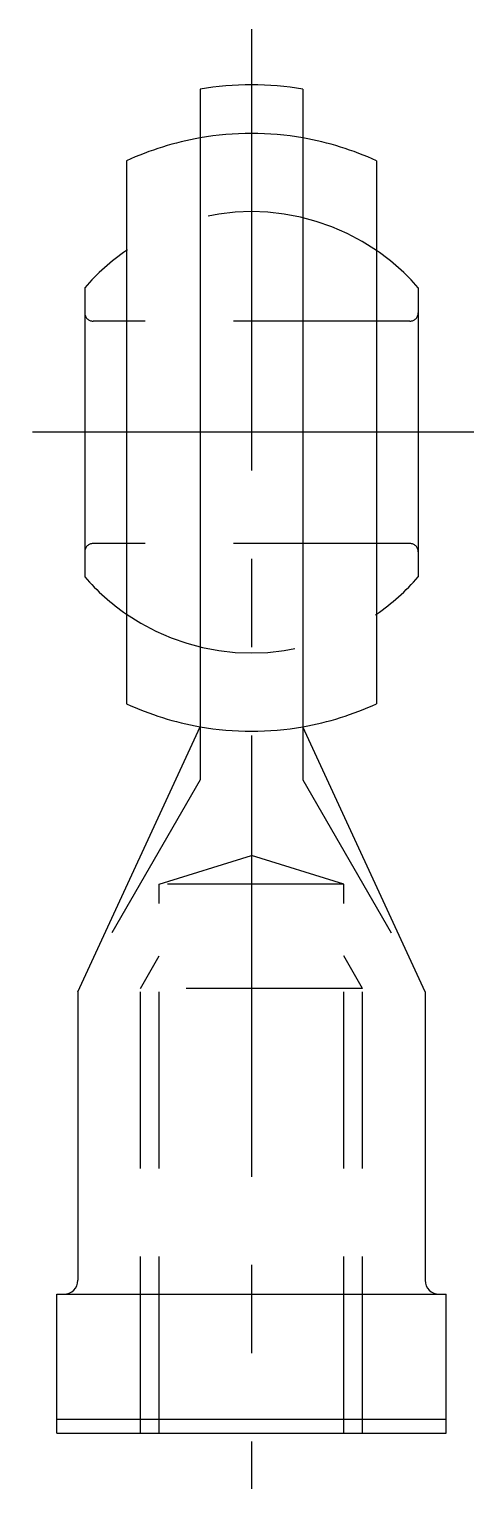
# Model space of a CAD drawing. Extents: x -2 to 90.5, y -8 to 69.
# Drawn here: x 74.5 to 90.5, y 16.5 to 69 of the extents above.
import ezdxf

# ---------------------------------------------------------------- set-up
doc = ezdxf.new("R2010")
doc.units = 0
doc.header["$LTSCALE"] = 0.5
doc.linetypes.add('CENTER', pattern=[50.8, 31.75, -6.35, 6.35, -6.35])
doc.linetypes.add('DASHED', pattern=[19.05, 12.7, -6.35])
doc.layers.get('0').update_dxf_attribs({"linetype": 'CONTINUOUS'})
doc.layers.add('CENTER', color=1, linetype='CENTER')

msp = doc.modelspace()

# ---------------------------------------------------------------- linework, layer by layer
at = {"color": 7, "linetype": 'CONTINUOUS'}
for p, q in [((80.65, 66.862), (80.65, 43.929)), ((84.35, 66.862), (84.35, 43.929)), ((78, 64.282), (78, 44.756)), ((87, 64.282), (87, 44.756)), ((76.5, 59.719), (76.5, 49.319)), ((88.5, 59.719), (88.5, 49.319)), ((76.25, 34.398), (80.65, 43.929)), ((88.75, 34.398), (84.35, 43.929)), ((76.25, 34.398), (76.25, 24.019)), ((88.75, 34.398), (88.75, 24.019)), ((75.5, 18.519), (75.5, 23.519)), ((75.5, 23.519), (89.5, 23.519)), ((89.5, 18.519), (89.5, 23.519)), ((75.5, 19.019), (89.5, 19.019)), ((75.5, 18.519), (89.5, 18.519))]:
    msp.add_line(p, q, dxfattribs=at)
at = {"color": 3, "linetype": 'DASHED'}
for p, q in [((88.2, 58.519), (76.8, 58.519)), ((88.2, 50.519), (76.8, 50.519)), ((80.65, 43.929), (80.65, 42.019)), ((84.35, 43.929), (84.35, 42.019)), ((80.65, 42.019), (76.25, 34.398)), ((84.35, 42.019), (88.75, 34.398)), ((79.176, 38.269), (82.5, 39.294)), ((85.824, 38.269), (82.5, 39.294)), ((85.824, 38.269), (79.176, 38.269)), ((79.176, 18.519), (79.176, 38.269)), ((85.824, 18.519), (85.824, 38.269)), ((78.5, 34.519), (79.176, 35.691)), ((86.5, 34.519), (85.824, 35.691)), ((86.5, 34.519), (78.5, 34.519)), ((78.5, 18.519), (78.5, 34.519)), ((86.5, 18.519), (86.5, 34.519))]:
    msp.add_line(p, q, dxfattribs=at)
at = {"color": 7, "linetype": 'CONTINUOUS'}
for centre, radius, start, end in [((82.5, 56.019), 11, 80.3179, 99.6821), ((82.5, 54.519), 10.75, 99.9095, 114.7465), ((82.5, 54.519), 10.75, 65.2535, 80.0905), ((82.5, 54.512), 7.944, 124.5036, 139.0497), ((82.5, 54.512), 7.944, 40.9503, 55.4964), ((82.5, 54.526), 7.944, 220.9503, 235.4964), ((82.5, 54.526), 7.944, 304.5036, 319.0497), ((82.5, 54.519), 10.75, 245.2535, 260.0905), ((82.5, 54.519), 10.75, 279.9095, 294.7465), ((75.75, 24.019), 0.5, 270, 0), ((89.25, 24.019), 0.5, 180, 270)]:
    msp.add_arc(centre, radius, start, end, dxfattribs=at)
at = {"color": 3, "linetype": 'DASHED'}
for centre, radius, start, end in [((82.5, 54.519), 10.75, 80.0905, 99.9095), ((82.5, 54.512), 7.944, 55.4964, 124.5036), ((76.8, 58.819), 0.3, 180, 270), ((88.2, 58.819), 0.3, 270, 0), ((76.8, 50.219), 0.3, 90, 180), ((88.2, 50.219), 0.3, 0, 90), ((82.5, 54.526), 7.944, 235.4964, 304.5036), ((82.5, 54.519), 10.75, 260.0905, 279.9095)]:
    msp.add_arc(centre, radius, start, end, dxfattribs=at)
at = {"layer": 'CENTER', "color": 1, "linetype": 'CENTER'}
for p, q in [((82.5, 69.019), (82.5, 16.519)), ((90.5, 54.519), (74.5, 54.519))]:
    msp.add_line(p, q, dxfattribs=at)

doc.saveas('drawing.dxf')
